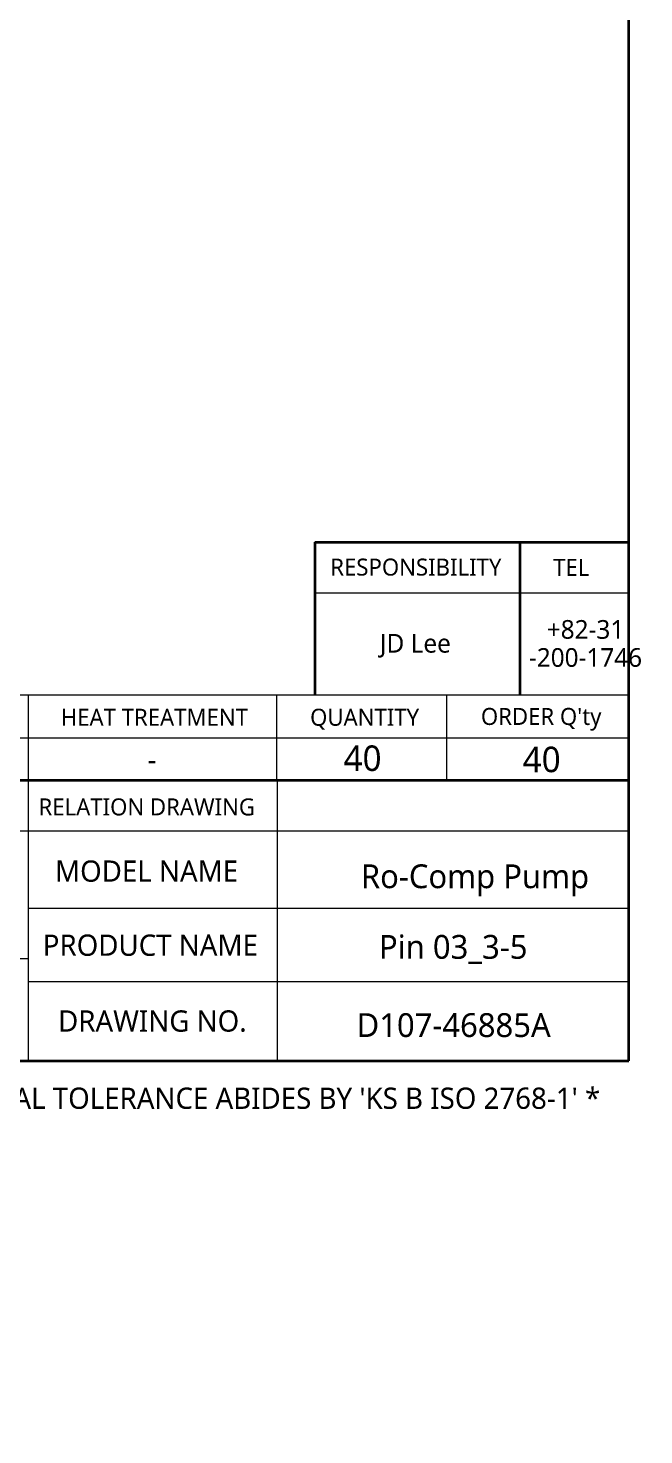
# Model space of a CAD drawing. Header units: millimetres. Extents: x 5 to 413, y -55 to 297.
# Drawn here: x 340.3 to 412.8, y -34 to 131.5 of the extents above; entities that cross this region are included whole.
import ezdxf
from ezdxf.entities.mleader import LeaderData, LeaderLine
from ezdxf.math import Vec2, Vec3

# ---------------------------------------------------------------- set-up
doc = ezdxf.new("R2010")
doc.units = ezdxf.units.MM
doc.layers.add('Default', color=7, linetype='Continuous')

# ---------------------------------------------------------------- blocks, each defined once
blk = doc.blocks.new('_BLANK')

msp = doc.modelspace()

# ---------------------------------------------------------------- linework, layer by layer
at = {"color": 7, "linetype": 'Continuous', "lineweight": 35}
for p, q in [((411, 10), (411, 287)), ((373.997, 70.996), (411, 70.996)), ((373.997, 70.996), (373.997, 53.057)), ((398.185, 53.04), (398.185, 70.996)), ((273.258, 43), (411, 43)), ((10, 10), (411, 10))]:
    msp.add_line(p, q, dxfattribs=at)
at = {"color": 7, "linetype": 'Continuous', "lineweight": 20}
for p, q in [((373.997, 65.033), (411, 65.033)), ((411, 53), (273.258, 53)), ((340.258, 53), (340.258, 10)), ((369.558, 43), (369.558, 53)), ((389.558, 43), (389.558, 53)), ((273.258, 48), (411, 48)), ((369.562, 42.983), (369.562, 9.983)), ((411, 37), (273.258, 37)), ((340.258, 27.965), (411, 27.965)), ((340.258, 22), (273.258, 22)), ((411, 19.3), (340.258, 19.3))]:
    msp.add_line(p, q, dxfattribs=at)

# ---------------------------------------------------------------- leaders
at = {"layer": 'Default', "color": 7, "linetype": 'Continuous', "lineweight": 9}
ml = msp.add_multileader_mtext('Standard', dxfattribs=at)
ml.set_content('{\\pxsm0.9;\\f맑은 고딕|b0||i0||c0|p34;\\W1.;RESPONSIBILITY\\P}', color=7)
ml.set_leader_properties()
ml.set_arrow_properties(name='_BLANK')
ml.build(insert=Vec2(0, 0))
ml.multileader.update_dxf_attribs({"leader_type": 0, "dogleg_length": 0, "arrow_head_size": 2})
ctx = ml.context
ctx.base_point, ctx.char_height, ctx.arrow_head_size, ctx.landing_gap_size = Vec3(373.906, 68.064), 2, 2, 0.7
ctx.text_align_type = 1
ctx.mtext.insert, ctx.mtext.alignment = Vec3(385.91, 69.081), 2
ml = msp.add_multileader_mtext('Standard', dxfattribs=at)
ml.set_content('{\\pxsm0.9;\\f맑은 고딕|b0||i0||c0|p34;\\W1.;TEL\\P}', color=7)
ml.set_leader_properties()
ml.set_arrow_properties(name='_BLANK')
ml.build(insert=Vec2(0, 0))
ml.multileader.update_dxf_attribs({"leader_type": 0, "dogleg_length": 0, "arrow_head_size": 2})
ctx = ml.context
ctx.base_point, ctx.char_height, ctx.arrow_head_size, ctx.landing_gap_size = Vec3(400.13, 68.048), 2, 2, 0.7
ctx.text_align_type = 1
ctx.mtext.insert, ctx.mtext.alignment = Vec3(404.208, 69.048), 2
ml = msp.add_multileader_mtext('Standard', dxfattribs=at)
ml.set_content('{\\pxsm0.9;\\f맑은 고딕|b0||i0||c0|p34;\\W1.;+82-31\\P-200-1746\\P}', color=7)
ml.set_leader_properties()
ml.set_arrow_properties(name='_BLANK')
ml.build(insert=Vec2(0, 0))
ml.multileader.update_dxf_attribs({"leader_type": 0, "dogleg_length": 0, "arrow_head_size": 2.2})
ctx = ml.context
ctx.base_point, ctx.char_height, ctx.arrow_head_size, ctx.landing_gap_size = Vec3(396.905, 60.729), 2.2, 2.2, 0.77
ctx.text_align_type = 1
ctx.mtext.insert, ctx.mtext.alignment = Vec3(405.885, 61.847), 2
ml = msp.add_multileader_mtext('Standard', dxfattribs=at)
ml.set_content('{\\pxsm0.9;\\f맑은 고딕|b0||i0||c0|p34;\\W1.;JD Lee\\P}', color=7)
ml.set_leader_properties()
ml.set_arrow_properties(name='_BLANK')
ml.build(insert=Vec2(0, 0))
ml.multileader.update_dxf_attribs({"leader_type": 0, "dogleg_length": 0, "arrow_head_size": 2.2})
ctx = ml.context
ctx.base_point, ctx.char_height, ctx.arrow_head_size, ctx.landing_gap_size = Vec3(379.372, 59.096), 2.2, 2.2, 0.77
ctx.text_align_type = 1
ctx.mtext.insert, ctx.mtext.alignment = Vec3(385.852, 60.215), 2
ml = msp.add_multileader_mtext('Standard', dxfattribs=at)
ml.set_content('{\\pxsm0.9;\\f맑은 고딕|b0||i0||c0|p34;\\W1.;HEAT TREATMENT\\P}', color=7)
ml.set_leader_properties()
ml.set_arrow_properties(name='_BLANK')
ml.build(insert=Vec2(0, 0))
ml.multileader.update_dxf_attribs({"leader_type": 0, "dogleg_length": 0, "arrow_head_size": 2})
ctx = ml.context
ctx.base_point, ctx.char_height, ctx.arrow_head_size, ctx.landing_gap_size = Vec3(341.641, 50.411), 2, 2, 0.7
ctx.text_align_type = 1
ctx.mtext.insert, ctx.mtext.alignment = Vec3(355.125, 51.411), 2
ml = msp.add_multileader_mtext('Standard', dxfattribs=at)
ml.set_content('{\\pxsm0.9;\\f맑은 고딕|b0||i0||c0|p34;\\W1.;QUANTITY\\P}', color=7)
ml.set_leader_properties()
ml.set_arrow_properties(name='_BLANK')
ml.build(insert=Vec2(0, 0))
ml.multileader.update_dxf_attribs({"leader_type": 0, "dogleg_length": 0, "arrow_head_size": 2})
ctx = ml.context
ctx.base_point, ctx.char_height, ctx.arrow_head_size, ctx.landing_gap_size = Vec3(371.274, 50.143), 2, 2, 0.7
ctx.text_align_type = 1
ctx.mtext.insert, ctx.mtext.alignment = Vec3(379.875, 51.411), 2
ml = msp.add_multileader_mtext('Standard', dxfattribs=at)
ml.set_content("{\\pxsm0.9;\\f맑은 고딕|b0||i0||c0|p34;\\W1.;ORDER Q'ty\\P}", color=7)
ml.set_leader_properties()
ml.set_arrow_properties(name='_BLANK')
ml.build(insert=Vec2(0, 0))
ml.multileader.update_dxf_attribs({"leader_type": 0, "dogleg_length": 0, "arrow_head_size": 2})
ctx = ml.context
ctx.base_point, ctx.char_height, ctx.arrow_head_size, ctx.landing_gap_size = Vec3(391.198, 50.171), 2, 2, 0.7
ctx.text_align_type = 1
ctx.mtext.insert, ctx.mtext.alignment = Vec3(400.666, 51.507), 2
ml = msp.add_multileader_mtext('Standard', dxfattribs=at)
ml.set_content('{\\pxsm0.9;\\f맑은 고딕|b0||i0||c0|p34;\\W1.;-\\P}', color=7)
ml.set_leader_properties()
ml.set_arrow_properties(name='_BLANK')
ml.build(insert=Vec2(0, 0))
ml.multileader.update_dxf_attribs({"leader_type": 0, "dogleg_length": 0, "arrow_head_size": 2.5})
ctx = ml.context
ctx.base_point, ctx.char_height, ctx.arrow_head_size, ctx.landing_gap_size = Vec3(352.36, 45.441), 2.5, 2.5, 0.875
ctx.text_align_type = 1
ctx.mtext.insert, ctx.mtext.alignment = Vec3(354.835, 46.691), 2
ml = msp.add_multileader_mtext('Standard', dxfattribs=at)
ml.set_content('{\\pxsm0.9;\\f맑은 고딕|b0||i0||c0|p34;\\W1.;40\\P}', color=7)
ml.set_leader_properties()
ml.set_arrow_properties(name='_BLANK')
ml.build(insert=Vec2(0, 0))
ml.multileader.update_dxf_attribs({"leader_type": 0, "dogleg_length": 0, "arrow_head_size": 3})
ctx = ml.context
ctx.base_point, ctx.char_height, ctx.arrow_head_size, ctx.landing_gap_size = Vec3(375.438, 45.569), 3, 3, 1.05
ctx.text_align_type = 1
ctx.mtext.insert, ctx.mtext.alignment = Vec3(379.635, 47.095), 2
ml = msp.add_multileader_mtext('Standard', dxfattribs=at)
ml.set_content('{\\pxsm0.9;\\f맑은 고딕|b0||i0||c0|p34;\\W1.;40\\P}', color=7)
ml.set_leader_properties()
ml.set_arrow_properties(name='_BLANK')
ml.build(insert=Vec2(0, 0))
ml.multileader.update_dxf_attribs({"leader_type": 0, "dogleg_length": 0, "arrow_head_size": 3})
ctx = ml.context
ctx.base_point, ctx.char_height, ctx.arrow_head_size, ctx.landing_gap_size = Vec3(396.528, 45.424), 3, 3, 1.05
ctx.text_align_type = 1
ctx.mtext.insert, ctx.mtext.alignment = Vec3(400.725, 46.95), 2
ml = msp.add_multileader_mtext('Standard', dxfattribs=at)
ml.set_content('{\\pxsm0.9;\\f맑은 고딕|b0||i0||c0|p34;\\W1.;RELATION DRAWING\\P}', color=7)
ml.set_leader_properties()
ml.set_arrow_properties(name='_BLANK')
ml.build(insert=Vec2(0, 0))
ml.multileader.update_dxf_attribs({"leader_type": 0, "dogleg_length": 0, "arrow_head_size": 2})
ctx = ml.context
ctx.base_point, ctx.char_height, ctx.arrow_head_size, ctx.landing_gap_size = Vec3(339.058, 39.847), 2, 2, 0.7
ctx.text_align_type = 1
ctx.mtext.insert, ctx.mtext.alignment = Vec3(354.226, 40.864), 2
ml = msp.add_multileader_mtext('Standard', dxfattribs=at)
ml.set_content('{\\pxsm0.9;\\f맑은 고딕|b0||i0||c0|p34;\\W1.;MODEL NAME\\P}', color=7)
ml.set_leader_properties()
ml.set_arrow_properties(name='_BLANK')
ml.build(insert=Vec2(0, 0))
ml.multileader.update_dxf_attribs({"leader_type": 0, "dogleg_length": 0, "arrow_head_size": 2.5})
ctx = ml.context
ctx.base_point, ctx.char_height, ctx.arrow_head_size, ctx.landing_gap_size = Vec3(340.946, 32.289), 2.5, 2.5, 0.875
ctx.text_align_type = 1
ctx.mtext.insert, ctx.mtext.alignment = Vec3(354.205, 33.561), 2
ml = msp.add_multileader_mtext('Standard', dxfattribs=at)
ml.set_content('{\\pxsm0.9;\\f맑은 고딕|b0||i0||c0|p34;\\W1.;Ro-Comp Pump\\P}', color=7)
ml.set_leader_properties()
ml.set_arrow_properties(name='_BLANK')
ml.build(insert=Vec2(0, 0))
ml.multileader.update_dxf_attribs({"leader_type": 0, "dogleg_length": 0, "arrow_head_size": 2.8})
ctx = ml.context
ctx.base_point, ctx.char_height, ctx.arrow_head_size, ctx.landing_gap_size = Vec3(376.907, 31.241), 2.8, 2.8, 0.98
ctx.text_align_type = 1
ctx.mtext.insert, ctx.mtext.alignment = Vec3(392.871, 33.101), 2
ml = msp.add_multileader_mtext('Standard', dxfattribs=at)
ml.set_content('{\\pxsm0.9;\\f맑은 고딕|b0||i0||c0|p34;\\W1.;PRODUCT NAME\\P}', color=7)
ml.set_leader_properties()
ml.set_arrow_properties(name='_BLANK')
ml.build(insert=Vec2(0, 0))
ml.multileader.update_dxf_attribs({"leader_type": 0, "dogleg_length": 0, "arrow_head_size": 2.5})
ctx = ml.context
ctx.base_point, ctx.char_height, ctx.arrow_head_size, ctx.landing_gap_size = Vec3(339.414, 23.574), 2.5, 2.5, 0.875
ctx.text_align_type = 1
ctx.mtext.insert, ctx.mtext.alignment = Vec3(354.649, 24.845), 2
ml = msp.add_multileader_mtext('Standard', dxfattribs=at)
ml.set_content('{\\pxsm0.9;\\f맑은 고딕|b0||i0||c0|p34;\\W1.;Pin 03_3-5\\P}', color=7)
ml.set_leader_properties()
ml.set_arrow_properties(name='_BLANK')
ml.build(insert=Vec2(0, 0))
ml.multileader.update_dxf_attribs({"leader_type": 0, "dogleg_length": 0, "arrow_head_size": 2.8})
ctx = ml.context
ctx.base_point, ctx.char_height, ctx.arrow_head_size, ctx.landing_gap_size = Vec3(379.309, 23.107), 2.8, 2.8, 0.98
ctx.text_align_type = 1
ctx.mtext.insert, ctx.mtext.alignment = Vec3(390.308, 24.797), 2
ml = msp.add_multileader_mtext('Standard', dxfattribs=at)
ml.set_content('{\\pxsm0.9;\\f맑은 고딕|b0||i0||c0|p34;\\W1.;DRAWING NO.\\P}', color=7)
ml.set_leader_properties()
ml.set_arrow_properties(name='_BLANK')
ml.build(insert=Vec2(0, 0))
ml.multileader.update_dxf_attribs({"leader_type": 0, "dogleg_length": 0, "arrow_head_size": 2.5})
ctx = ml.context
ctx.base_point, ctx.char_height, ctx.arrow_head_size, ctx.landing_gap_size = Vec3(341.353, 14.651), 2.5, 2.5, 0.875
ctx.text_align_type = 1
ctx.mtext.insert, ctx.mtext.alignment = Vec3(354.888, 15.923), 2
ml = msp.add_multileader_mtext('Standard', dxfattribs=at)
ml.set_content('{\\pxsm0.9;\\f맑은 고딕|b0||i0||c0|p34;\\W1.;D107-46885A\\P}', color=7)
ml.set_leader_properties()
ml.set_arrow_properties(name='_BLANK')
ml.build(insert=Vec2(0, 0))
ml.multileader.update_dxf_attribs({"leader_type": 0, "dogleg_length": 0, "arrow_head_size": 2.8})
ctx = ml.context
ctx.base_point, ctx.char_height, ctx.arrow_head_size, ctx.landing_gap_size = Vec3(376.514, 14.167), 2.8, 2.8, 0.98
ctx.text_align_type = 1
ctx.mtext.insert, ctx.mtext.alignment = Vec3(390.364, 15.591), 2
ml = msp.add_multileader_mtext('Standard', dxfattribs=at)
ml.set_content("{\\pxsm0.9;\\f맑은 고딕|b0||i0||c0|p34;\\W1.;*  GENERAL TOLERANCE ABIDES BY 'KS B ISO 2768-1' *\\P}", color=7)
ml.set_leader_properties()
ml.set_arrow_properties(name='_BLANK')
ml.build(insert=Vec2(0, 0))
ml.multileader.update_dxf_attribs({"leader_type": 0, "dogleg_length": 0, "arrow_head_size": 2.5})
ctx = ml.context
ctx.base_point, ctx.char_height, ctx.arrow_head_size, ctx.landing_gap_size = Vec3(319.925, 5.567), 2.5, 2.5, 0.875
ctx.text_align_type = 1
ctx.mtext.insert, ctx.mtext.alignment = Vec3(366.082, 6.839), 2

doc.saveas('drawing.dxf')
